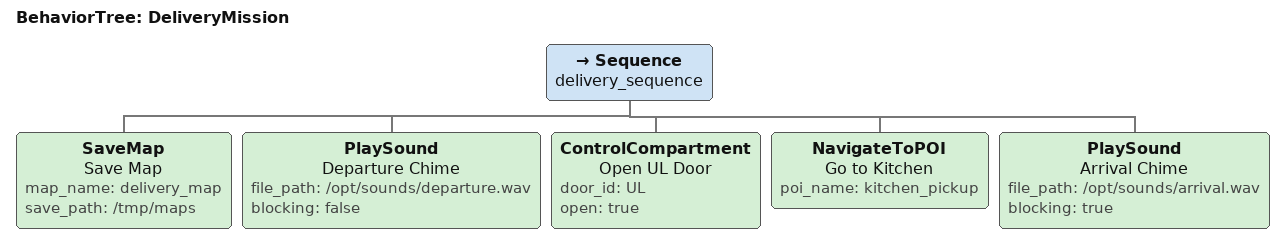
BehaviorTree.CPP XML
<?xml version="1.0" encoding="UTF-8"?>
<root BTCPP_format="4"
      main_tree_to_execute="DeliveryMission">
  <BehaviorTree ID="DeliveryMission">
    <Sequence name="delivery_sequence">
      <SaveMap name="Save Map"
               map_name="delivery_map"
               save_path="/tmp/maps"/>
      <PlaySound name="Departure Chime"
                 file_path="/opt/sounds/departure.wav"
                 blocking="false"/>
      <ControlCompartment name="Open UL Door"
                          door_id="UL"
                          open="true"/>
      <NavigateToPOI name="Go to Kitchen"
                     poi_name="kitchen_pickup"/>
      <PlaySound name="Arrival Chime"
                 file_path="/opt/sounds/arrival.wav"
                 blocking="true"/>
    </Sequence>
  </BehaviorTree>

</root>
